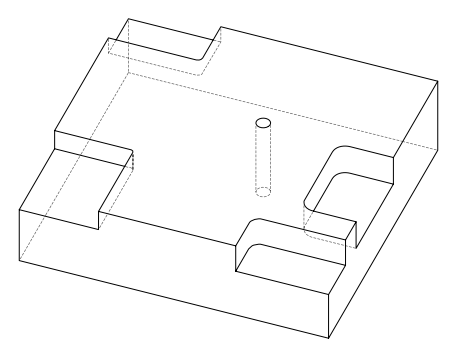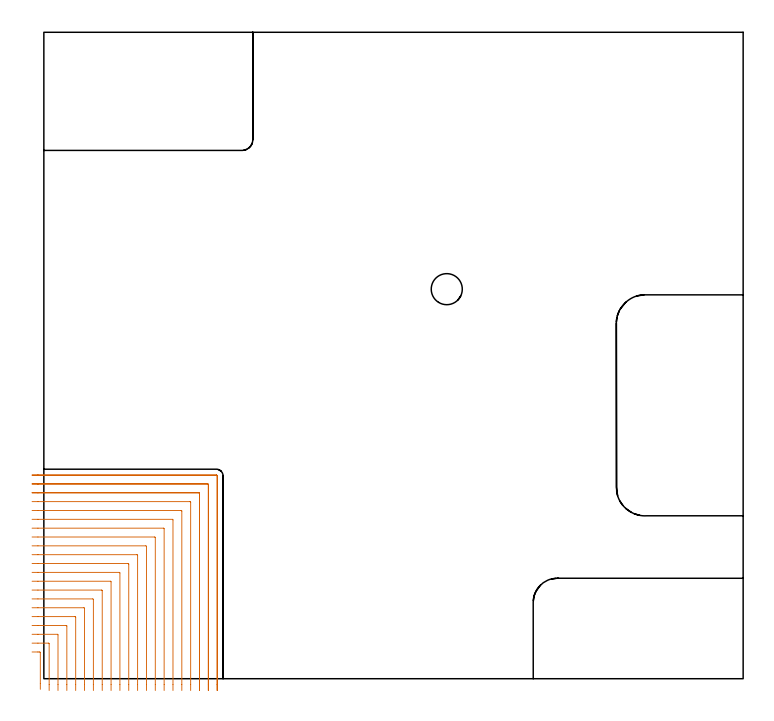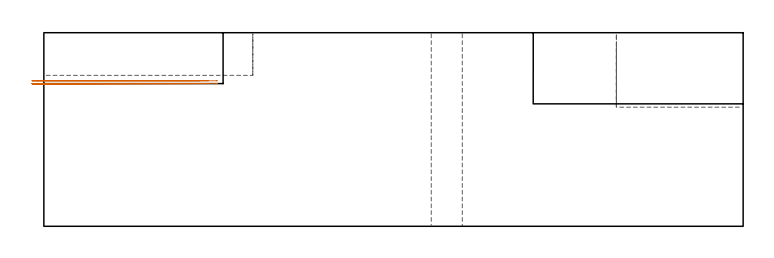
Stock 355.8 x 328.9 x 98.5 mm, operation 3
(PLAN: 8 operations, 7 tool changes, 138.6 min)
(1 MILL_CORNER_NOTCH_RECTANGULAR | CORNER_NOTCH_RECTANGULAR | NXT0201_013 | Follow Part, ap 2.5, ae 75% | 20.12 min | 138517 mm3)
(2 MILL_CORNER_NOTCH_RECTANGULAR_1 | CORNER_NOTCH_RECTANGULAR_1 | UGT0201_094 | Follow Part, ap 5, ae 75% | 8.43 min | 196435 mm3)
(3 MILL_CORNER_NOTCH_RECTANGULAR_2 | CORNER_NOTCH_RECTANGULAR_2 | NXT0201_008 | Follow Part, ap 1.5, ae 75% | 95.34 min | 251737 mm3)
(4 MILL_SLOT | SLOT_PARTIAL_RECTANGULAR | UGT0201_094 | Follow Part, ap 5, ae 75% | 13.71 min | 271344 mm3)
(5 SPOT_DRILL | STEP1HOLE | NXT0321_9005460120000 | 0.03 min | 27 mm3)
(6 DRILL_BLIND_HOLE_INTO_CENTER | STEP1HOLE | NXT0301_074 | 0.07 min | 1161 mm3)
(7 GUN_DRILL_THROUGH_HOLE | STEP1HOLE | UGT0307_007 | 0.5 min | 6599 mm3)
(8 DRILL_TO_ENLARGE_THROUGH_HOLE | STEP1HOLE | UGT0301_240 | 0.43 min | 11502 mm3)
(TOOL NXT0201_013 | ENDMILL 10mm | D10 FL30 Z4)
(TOOL UGT0201_094 | End mill 20 mm | D20 FL38 Z4)
(TOOL NXT0201_008 | ENDMILL 6mm [2P460-0600-NA 1630] | D6 FL26 Z6)
(TOOL NXT0321_9005460120000 | NC Spot Drill, 142deg, 12mm, Carbide, Uncoated | D12 PA142 FL30 Z2)
(TOOL NXT0301_074 | Carbide Drill 10.3mm [860.1-1030-031A1-MM 2214] | D10.3 PA140 FL55 Z2)
(TOOL UGT0307_007 | Gun Drill 10 mm | D10 PA130 FL24 Z1)
(TOOL UGT0301_240 | Twist Drill 15.8 mm | D15.8 PA118 FL120 Z2)
(OP 3 MILL_CORNER_NOTCH_RECTANGULAR_2, part 2 of 2)
G0 Z108.5
X79.2 Y-6.
Z74.039
G1 Y-3.
Y94.303 F500.
G3 X78.903 Y94.6 R0.3
G1 X-3.
X-6. F250.
G0 Z108.5
X83.7 Y-6.
Z74.039
G1 Y-3.
Y98.802 F500.
G3 X83.402 Y99.1 R0.3
G1 X-3.
X-6. F250.
G0 Z108.5
X88.2 Y-6.
Z74.039
G1 Y-3.
Y103.2 F500.
G3 X87.8 Y103.6 R0.4
G1 X-3.
X-6. F250.
G0 Z108.5
X-1.8 Y-5.4
Z72.6
G1 Y-2.4
Y13.306 F500.
G3 X-2.094 Y13.6 R0.3
G1 X-3.
X-6. F250.
G0 Z108.5
X2.7 Y-6.
Z72.6
G1 Y-3.
Y17.805 F500.
G3 X2.406 Y18.1 R0.3
G1 X-3.
X-6. F250.
G0 Z108.5
X7.2 Y-6.
Z72.6
G1 Y-3.
Y22.305 F500.
G3 X6.905 Y22.6 R0.3
G1 X-3.
X-6. F250.
G0 Z108.5
X11.7 Y-6.
Z72.6
G1 Y-3.
Y26.805 F500.
G3 X11.405 Y27.1 R0.3
G1 X-3.
X-6. F250.
G0 Z108.5
X16.2 Y-6.
Z72.6
G1 Y-3.
Y31.305 F500.
G3 X15.905 Y31.6 R0.3
G1 X-3.
X-6. F250.
G0 Z108.5
X20.7 Y-6.
Z72.6
G1 Y-3.
Y35.805 F500.
G3 X20.405 Y36.1 R0.3
G1 X-3.
X-6. F250.
G0 Z108.5
X25.2 Y-6.
Z72.6
G1 Y-3.
Y40.305 F500.
G3 X24.905 Y40.6 R0.3
G1 X-3.
X-6. F250.
G0 Z108.5
X29.7 Y-6.
Z72.6
G1 Y-3.
Y44.804 F500.
G3 X29.404 Y45.1 R0.3
G1 X-3.
X-6. F250.
G0 Z108.5
X34.2 Y-6.
Z72.6
G1 Y-3.
Y49.304 F500.
G3 X33.904 Y49.6 R0.3
G1 X-3.
X-6. F250.
G0 Z108.5
X38.7 Y-6.
Z72.6
G1 Y-3.
Y53.804 F500.
G3 X38.404 Y54.1 R0.3
G1 X-3.
X-6. F250.
G0 Z108.5
X43.2 Y-6.
Z72.6
G1 Y-3.
Y58.304 F500.
G3 X42.904 Y58.6 R0.3
G1 X-3.
X-6. F250.
G0 Z108.5
X47.7 Y-6.
Z72.6
G1 Y-3.
Y62.804 F500.
G3 X47.404 Y63.1 R0.3
G1 X-3.
X-6. F250.
G0 Z108.5
X52.2 Y-6.
Z72.6
G1 Y-3.
Y67.304 F500.
G3 X51.904 Y67.6 R0.3
G1 X-3.
X-6. F250.
G0 Z108.5
X56.7 Y-6.
Z72.6
G1 Y-3.
Y71.803 F500.
G3 X56.403 Y72.1 R0.3
G1 X-3.
X-6. F250.
G0 Z108.5
X61.2 Y-6.
Z72.6
G1 Y-3.
Y76.303 F500.
G3 X60.903 Y76.6 R0.3
G1 X-3.
X-6. F250.
G0 Z108.5
X65.7 Y-6.
Z72.6
G1 Y-3.
Y80.803 F500.
G3 X65.403 Y81.1 R0.3
G1 X-3.
X-6. F250.
G0 Z108.5
X70.2 Y-6.
Z72.6
G1 Y-3.
Y85.303 F500.
G3 X69.903 Y85.6 R0.3
G1 X-3.
X-6. F250.
G0 Z108.5
X74.7 Y-6.
Z72.6
G1 Y-3.
Y89.803 F500.
G3 X74.403 Y90.1 R0.3
G1 X-3.
X-6. F250.
G0 Z108.5
X79.2 Y-6.
Z72.6
G1 Y-3.
Y94.303 F500.
G3 X78.903 Y94.6 R0.3
G1 X-3.
X-6. F250.
G0 Z108.5
X83.7 Y-6.
Z72.6
G1 Y-3.
Y98.802 F500.
G3 X83.402 Y99.1 R0.3
G1 X-3.
X-6. F250.
G0 Z108.5
X88.2 Y-6.
Z72.6
G1 Y-3.
Y103.2 F500.
G3 X87.8 Y103.6 R0.4
G1 X-3.
X-6. F250.
G0 Z108.5
M5
M2
